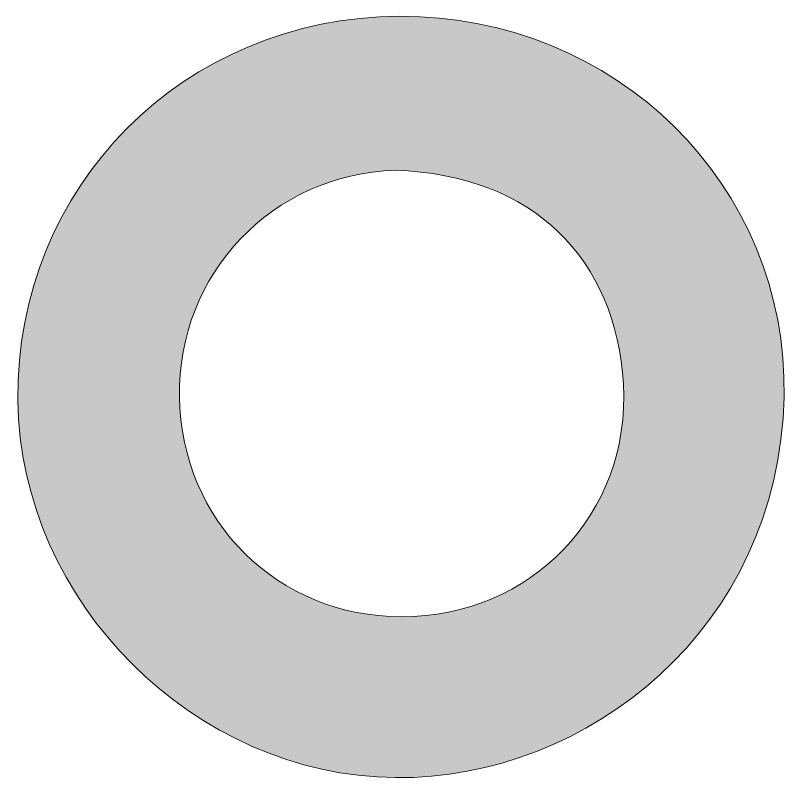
# Model space of a CAD drawing. Header units: millimetres. Extents: x 33 to 239, y -25 to 292.
# Drawn here: x 200.995 to 201.652, y 95.77 to 96.42 of the extents above; entities that cross this region are included whole.
import ezdxf

# ---------------------------------------------------------------- set-up
doc = ezdxf.new("R2010")
doc.units = ezdxf.units.MM
doc.header["$MEASUREMENT"] = 0
doc.layers.add('Layer 1', color=7, linetype='Continuous', lineweight=0)

msp = doc.modelspace()

# ---------------------------------------------------------------- hatches: boundary and pattern name
at = {"layer": 'Layer 1', "true_color": 0x020202, "transparency": 33554687}
h = msp.add_hatch(color=18, dxfattribs=at)
h.dxf.hatch_style = 2
edge = h.paths.add_edge_path()
edge.add_spline(control_points=[(201.32104, 96.41895), (201.50437, 96.41969), (201.65159, 96.27567), (201.64777, 96.09521), (201.64362, 95.89885), (201.48077, 95.77003), (201.31751, 95.77165), (201.14724, 95.77333), (200.99851, 95.9201), (200.99656, 96.09268), (200.99451, 96.27393), (201.13752, 96.4182), (201.32104, 96.41895)], knot_values=[0, 0, 0, 0, 1, 1, 1, 2, 2, 2, 3, 3, 3, 4, 4, 4, 4], degree=3, periodic=0)
edge = h.paths.add_edge_path()
edge.add_spline(control_points=[(201.31724, 96.28803), (201.21298, 96.28493), (201.13215, 96.20001), (201.1339, 96.09541), (201.13567, 95.98939), (201.21733, 95.9085), (201.32267, 95.90842), (201.43262, 95.90834), (201.51769, 95.99583), (201.51118, 96.10646), (201.50499, 96.21154), (201.43596, 96.2843), (201.31724, 96.28803)], knot_values=[0, 0, 0, 0, 1, 1, 1, 2, 2, 2, 3, 3, 3, 4, 4, 4, 4], degree=3, periodic=0)
edge.add_line((201.31724, 96.28803), (201.31724, 96.28803))

# ---------------------------------------------------------------- linework, layer by layer
at = {"layer": 'Layer 1', "color": 18, "lineweight": 0, "true_color": 0x000000}
for points in [[(201.32104, 96.41895), (201.13752, 96.4182), (200.99451, 96.27393), (200.99656, 96.09268), (200.99851, 95.9201), (201.14724, 95.77333), (201.31751, 95.77165), (201.48077, 95.77003), (201.64362, 95.89885), (201.64777, 96.09521), (201.65159, 96.27567), (201.50437, 96.41969), (201.32104, 96.41895)], [(201.32104, 96.41895), (201.50437, 96.41969), (201.65159, 96.27567), (201.64777, 96.09521), (201.64362, 95.89885), (201.48077, 95.77003), (201.31751, 95.77165), (201.14724, 95.77333), (200.99851, 95.9201), (200.99656, 96.09268), (200.99451, 96.27393), (201.13752, 96.4182), (201.32104, 96.41895)], [(201.31724, 96.28803), (201.21298, 96.28493), (201.13215, 96.20001), (201.1339, 96.09541), (201.13567, 95.98939), (201.21733, 95.9085), (201.32267, 95.90842), (201.43262, 95.90834), (201.51769, 95.99583), (201.51118, 96.10646), (201.50499, 96.21154), (201.43596, 96.2843), (201.31724, 96.28803)], [(201.31724, 96.28803), (201.43596, 96.2843), (201.50499, 96.21154), (201.51118, 96.10646), (201.51769, 95.99583), (201.43262, 95.90834), (201.32267, 95.90842), (201.21733, 95.9085), (201.13567, 95.98939), (201.1339, 96.09541), (201.13215, 96.20001), (201.21298, 96.28493), (201.31724, 96.28803)]]:
    msp.add_open_spline(points, degree=3, knots=[0, 0, 0, 0, 1, 1, 1, 2, 2, 2, 3, 3, 3, 4, 4, 4, 4], dxfattribs=at)
at = {"layer": 'Layer 1'}
for points in [[(201.32104, 96.41895), (201.50437, 96.41969), (201.65159, 96.27567), (201.64777, 96.09521), (201.64362, 95.89885), (201.48077, 95.77003), (201.31751, 95.77165), (201.14724, 95.77333), (200.99851, 95.9201), (200.99656, 96.09268), (200.99451, 96.27393), (201.13752, 96.4182), (201.32104, 96.41895)], [(201.31724, 96.28803), (201.21298, 96.28493), (201.13215, 96.20001), (201.1339, 96.09541), (201.13567, 95.98939), (201.21733, 95.9085), (201.32267, 95.90842), (201.43262, 95.90834), (201.51769, 95.99583), (201.51118, 96.10646), (201.50499, 96.21154), (201.43596, 96.2843), (201.31724, 96.28803)]]:
    msp.add_open_spline(points, degree=3, knots=[0, 0, 0, 0, 1, 1, 1, 2, 2, 2, 3, 3, 3, 4, 4, 4, 4], dxfattribs=at)

doc.saveas('drawing.dxf')
